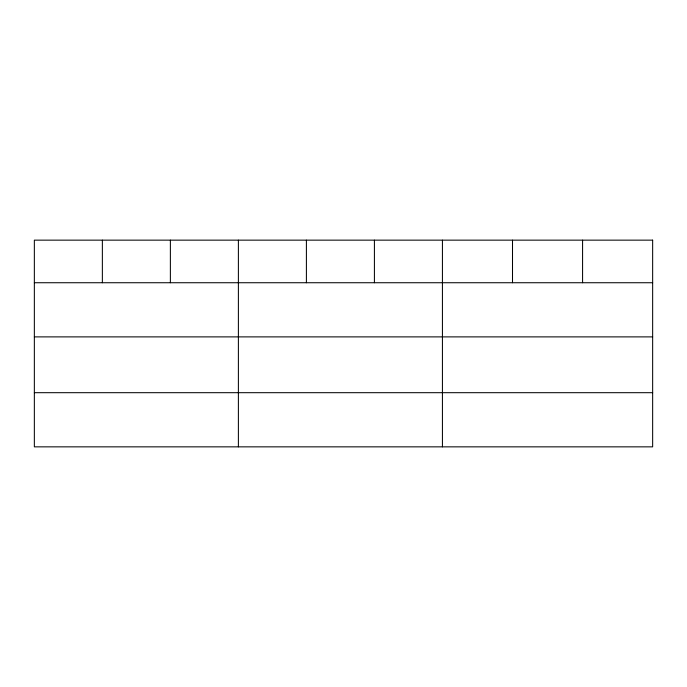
<?xml version="1.0" encoding="UTF-8"?>
<svg xmlns="http://www.w3.org/2000/svg" width="687" height="687" viewBox="0 0 687 687"><rect width="100%" height="100%" fill="white"/><g stroke="black" fill="none" stroke-linecap="round" stroke-linejoin="round"><path stroke-width="1.03" d="M34.35 282.735L652.65 282.735M34.35 336.888L652.65 336.888M34.35 392.689L652.65 392.689M582.576 240.149L582.576 282.735M512.502 240.149L512.502 282.735M442.428 240.149L442.428 446.851M374.415 240.149L374.415 282.735M306.402 240.149L306.402 282.735M238.389 240.149L238.389 446.851M170.376 240.149L170.376 282.735M102.363 240.149L102.363 282.735M652.65 240.149L34.35 240.149L34.35 446.851L652.65 446.851L652.65 240.149"/></g></svg>
